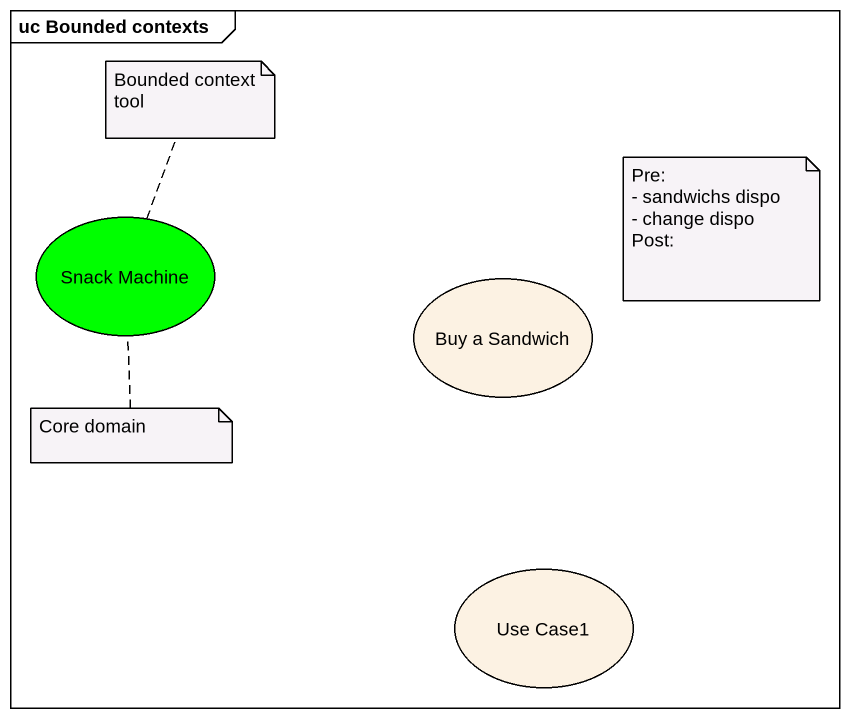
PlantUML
@startuml
mainframe uc Bounded contexts
usecase "Snack Machine" as Snack_Machine #00FF00
usecase "Buy a Sandwich" as Buy_a_Sandwich
usecase "Use Case1" as Use_Case1
note top of Snack_Machine : Bounded context tool
note as N2
  Pre:
  - sandwichs dispo
  - change dispo
  Post:
end note
note bottom of Snack_Machine : Core domain
@enduml
